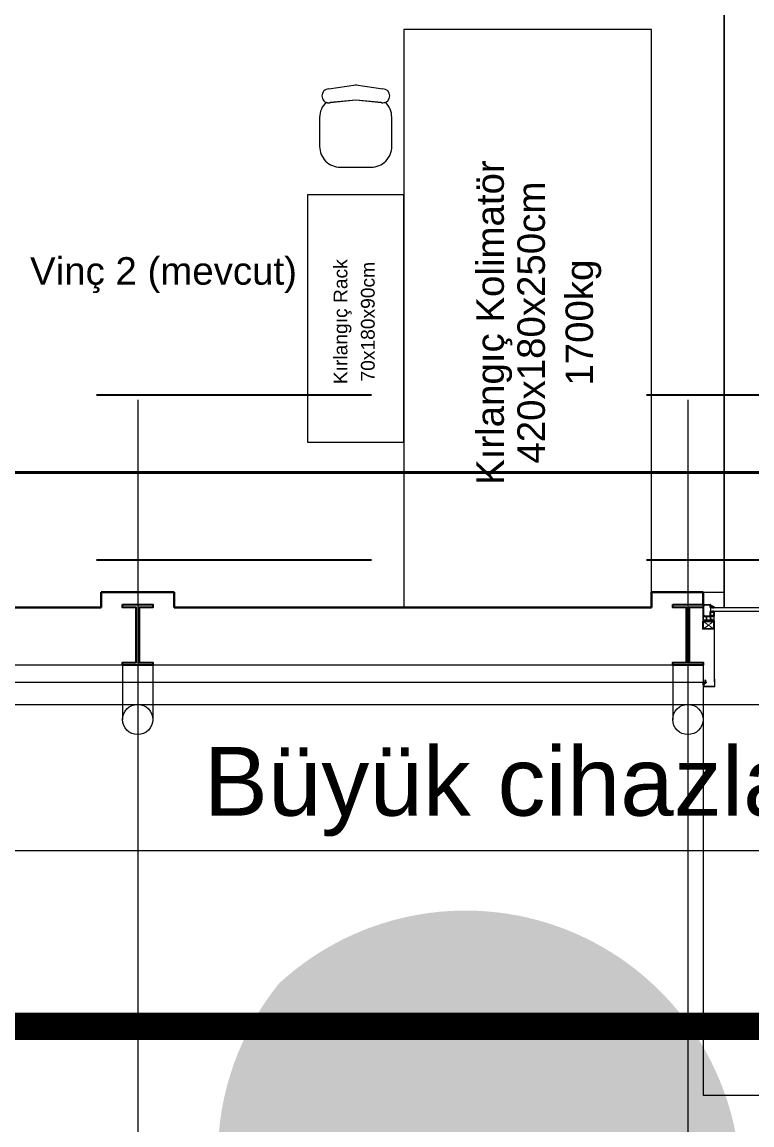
# Model space of a CAD drawing. Header units: centimetres. Extents: x 394264 to 551709, y 50011 to 59011.
# Drawn here: x 507773 to 508304, y 51963 to 52765 of the extents above; entities that cross this region are included whole.
import ezdxf
from ezdxf.enums import TextEntityAlignment as Align

# ---------------------------------------------------------------- set-up
doc = ezdxf.new("R2010")
doc.units = ezdxf.units.CM
for name, pattern in [('DASHDOT', [25.4, 12.7, -6.35, 0, -6.35]), ('DASHED', [4, 2, -2]), ('M00$0$CENTER', [50.79999999999998, 31.75, -6.349999999999998, 6.349999999999998, -6.349999999999998])]:
    doc.linetypes.add(name, pattern=pattern)
doc.layers.get('0').update_dxf_attribs({"lineweight": 9})
doc.layers.add('-MH_Ad', color=1, linetype='Continuous', lineweight=9, true_color=0xff0000)
for name, color, linetype, lineweight in [('0-KRCN-MİMARİ-220526', 8, 'Continuous', 9), ('0-MEK-YNG-BORU', 1, 'boruYLINE', 40), ('A_Aks', 30, 'DASHDOT', 9), ('A_Arka', 8, 'Continuous', 9), ('A_celik', 1, 'Continuous', 25), ('A_Duvar-alçiplak', 3, 'Continuous', 30), ('A_Kaplama', 191, 'Continuous', 20), ('A_Merdiven', 61, 'Continuous', 13), ('A_Tretuar', 33, 'Continuous', 9), ('M00$0$D_Merkez', 51, 'M00$0$CENTER', 13), ('M00$0$D_Profil', 155, 'Continuous', 15), ('MH_Alan', 51, 'Continuous', 9), ('TF_Cihaz', 20, 'Continuous', 13), ('TF_Mobilya', 142, 'Continuous', 9)]:
    doc.layers.add(name, color=color, linetype=linetype, lineweight=lineweight)
for name, color, linetype in [('_statik', 2, 'Continuous'), ('A_vinç', 1, 'Continuous'), ('TF_Cihaz_yazı', 5, 'Continuous')]:
    doc.layers.add(name, color=color, linetype=linetype)
doc.styles.add('CAP', font='ARIALNB.TTF')
doc.styles.add('Ince', font='arial.ttf')
doc.styles.add('MP_KAPI_POZ', font='arial.ttf')
doc.styles.add('Normal', font='arial.ttf')
doc.linetypes.add('boruYLINE', pattern='A,50,-0.8,["Y",CAP,S=7,R=0,X=0,Y=-3],-7', length=57.8)

# ---------------------------------------------------------------- blocks, each defined once
blk = doc.blocks.new('a_aks')
at = {"layer": 'A_Aks', "color": 8, "ltscale": 200}
for p, q in [((3230.000000000058, 5308.0450796808), (3230.000000000058, -831.106563904963)), ((3630.000000000058, 5308.0450796808), (3630.000000000058, -831.106563904963)), ((-743.4404411809519, 57), (12633.63299022632, 57))]:
    blk.add_line(p, q, dxfattribs=at)
blk = doc.blocks.new('mimari_yeni_durum')
at = {"transparency": 33554559}
h = blk.add_hatch(color=8, dxfattribs=at)
h.dxf.hatch_style = 1
h.set_gradient(color1=(128, 128, 128), color2=(214, 214, 214), name='INVSPHERICAL')
h.paths.add_polyline_path([(3668.372737457335, -343.3863195196609, 0.6536562340632572), (3332.783001286502, -196.3644726902712, 0.1717631838084543), (3288.245560530049, -322.1873349747038, 0.653656234063257), (3623.835296700883, -469.2091818040935, 0.1717631838084543)])
h.paths.add_polyline_path([(3448.372737457335, -343.3863195196609, -1), (3488.372737457335, -343.3863195196609, -1)], flags=16)
at = {"layer": 'A_Arka', "color": 8}
for p, q in [((3219.000000000058, 35), (3219.000000000058, -4.5)), ((3241.000000000058, 35), (3241.000000000058, -4.5)), ((3619.000000000058, 35), (3619.000000000058, -4.5)), ((1630.000000000058, 6.5), (7028.000000000058, 6.5))]:
    blk.add_line(p, q, dxfattribs=at)
for centre in [(3230.000000000058, -4.5), (3630.000000000058, -4.5)]:
    blk.add_circle(centre, 11, dxfattribs=at)
at = {"layer": 'A_celik', "color": 8}
for points in [[(3219.000000000058, 79), (3241.000000000058, 79), (3241.000000000058, 77), (3231.000000000058, 77), (3231.000000000058, 37), (3241.000000000058, 37), (3241.000000000058, 35), (3219.000000000058, 35), (3219.000000000058, 37), (3229.000000000058, 37), (3229.000000000058, 77), (3219.000000000058, 77), (3219.000000000058, 79)], [(3619.000000000058, 79), (3641.000000000058, 79), (3641.000000000058, 77), (3631.000000000058, 77), (3631.000000000058, 37), (3641.000000000058, 37), (3641.000000000058, 35), (3619.000000000058, 35), (3619.000000000058, 37), (3629.000000000058, 37), (3629.000000000058, 77), (3619.000000000058, 77), (3619.000000000058, 79)]]:
    blk.add_lwpolyline(points, dxfattribs=at)
at = {"layer": 'A_Duvar-alçiplak', "color": 8}
for p, q in [((3203.5, 87.99999999982538), (3256.500000000233, 87.99999999982538)), ((3203.5, 87.99999999982538), (3203.499999999884, 77.00000000011642)), ((3256.500000000233, 87.99999999982538), (3256.500000000233, 77.00000000011642)), ((3603.5, 87.99999999982538), (3603.499999999942, 77.00000000005821)), ((2856.500000000291, 77.00000000005821), (3203.499999999884, 77.00000000011642)), ((3256.500000000291, 77.00000000011642), (3603.499999999942, 77.00000000005821))]:
    blk.add_line(p, q, dxfattribs=at)
blk.add_lwpolyline([(3641.000000000058, 79), (3641.000000000058, 87.99999999982538), (3603.5, 87.99999999982538)], dxfattribs=at)
at = {"layer": 'A_Kaplama', "color": 8}
for p, q in [((3641.000000000058, 34.99999999994179), (2681.999999999884, 34.99999999988358)), ((3641.000000000058, 35), (3641.000000000116, 22.50000000023283)), ((3641.023782974167, 22.50000000017462), (2681.999999999767, 22.50000000046566))]:
    blk.add_line(p, q, dxfattribs=at)
blk.add_lwpolyline([(3641.000000000058, 34.99999999994179), (3641.024143974355, 22.31026334088529)], dxfattribs=at)
at = {"layer": 'A_Tretuar', "color": 8}
blk.add_line((12576.99999999994, -100.0000000008731), (1569.999999999942, -100), dxfattribs=at)
at = {"layer": 'A_Aks', "color": 8}
blk.add_blockref('a_aks', (0, 0), dxfattribs=at)
blk = doc.blocks.new('görüş_sis_üretim_alanı')
at = {"color": 8}
for p, q in [((1738.950753145131, 396.8874706190982), (1758.529740904742, 399.9852855435201)), ((1758.529740904742, 399.9852855435201), (1758.529740904742, 400.0000000000946)), ((1758.529740904742, 400.0000000000946), (1758.576240214647, 399.9926427717619)), ((1758.576240214647, 399.9926427717619), (1758.622739774346, 400.0000000000946)), ((1758.622739774346, 400.0000000000946), (1758.622739774346, 399.9852855435201)), ((1758.622739774346, 399.9852855435201), (1778.201727284184, 396.8874706190982)), ((1758.576240214647, 388.7347214190449), (1739.918194914302, 386.913434040438)), ((1758.576240214647, 388.6532356536045), (1739.918194914302, 386.8319482750885)), ((1777.234285764784, 386.913434040438), (1758.576240214647, 388.7347214190449)), ((1777.234285764784, 386.8319482750885), (1758.576240214647, 388.6532356536045)), ((1732.273232237416, 376.1984427888856), (1732.273232237416, 355.0203714414274)), ((1784.726767762349, 370.0407428827966), (1784.726767762349, 376.1984427888856)), ((1784.726767762349, 355.0203714414274), (1784.726767762349, 370.0407428827966)), ((1747.259956673115, 340.0000000000582), (1769.74004332665, 340.0000000000582))]:
    blk.add_line(p, q, dxfattribs=at)
for centre, radius, start, end in [((1747.288241075312, 376.2107583446814), 15.01501388860716, 132.9892705947902, 180.0469949245644), ((1769.7117079081, 376.2107108282216), 15.0150648660318, 359.9531865525263, 46.77341592774764), ((1747.276780175938, 355.0035479385806), 15.00355737062957, 179.9357541756721, 269.9357541757242), ((1769.723219823827, 355.0035479385806), 15.00355737062958, 270.0642458242758, 0.06424582432791869)]:
    blk.add_arc(centre, radius, start, end, dxfattribs=at)
for centre, major_axis, ratio, start_param, end_param in [((1738.950752901523, 391.8124917442619), (1.80299468682315e-14, -5.074978874829828), 0.9927820003209198, 3.141592605238328, 4.712389046763695), ((1778.201727391097, 391.8124912745989), (3.885981413240908e-15, 5.074979344539447), 0.992781984588984, -1.570796300619888, 2.12193549635599e-08), ((1738.950752901523, 391.8124913208921), (1.802994686822854e-14, -5.074978874828992), 0.9927820003209201, -1.570796343845732, 4.835161996193366e-08), ((1738.950754154806, 391.8939851193536), (0, -5.074986907894727), 0.99278200032092, -0.3868147344179186, -2.003990402800579e-07), ((1738.950753869271, 391.8939749412893), (0, -5.074976729828524), 0.9927820003209198, -1.437273546803314e-07, 0.1932155736806125), ((1738.950753869292, 391.8124891758489), (1.802993924743088e-14, -5.074976729765149), 0.9927820003209198, -1.437291705821697e-07, 0.1932155736812054), ((1778.201726809701, 391.8939750995414), (3.885979532279071e-15, 5.074976888057687), 0.9927819845889839, 2.948377082930679, 3.141592747762852), ((1778.201726809679, 391.81248933401), (3.885979532225227e-15, 5.074976887987369), 0.992781984588984, 2.948377082929941, 3.141592747764788), ((1778.201727391097, 391.8124917906462), (3.885981413240289e-15, 5.074979344538641), 0.992781984588984, 3.14159263237028, 4.71238890488153), ((1778.201726710431, 391.8939824040572), (3.885985125459012e-15, 5.074984192588937), 0.9927819845889841, -3.141592539712718, -2.77762480497733)]:
    blk.add_ellipse(centre, major_axis=major_axis, ratio=ratio, start_param=start_param, end_param=end_param, dxfattribs=at)
at = {"layer": 'TF_Cihaz', "color": 8}
for points in [[(1973.499999999942, 440.000000000117), (1793.499999999941, 440.000000000117), (1793.499999999942, 20.00000000011638), (1973.499999999942, 20.00000000011642)], [(1793.499999999884, 320.0000000000585), (1723.499999999884, 320.0000000000585), (1723.499999999884, 140.0000000000582), (1793.499999999884, 140.0000000000582)]]:
    blk.add_lwpolyline(points, close=True, dxfattribs=at)
at = {"layer": 'TF_Cihaz_yazı', "color": 8, "style": 'MP_KAPI_POZ'}
for s, height, p in [('Kırlangıç Kolimatör', 20.00000000000003, (1856.207551187719, 227.0138278274101)), ('420x180x250cm', 20.00000000000003, (1886.052025949, 227.0138278274101)), ('Kırlangıç Rack', 10.00000000000002, (1747.456646422332, 227.6729743480684)), ('70x180x90cm', 10.00000000000002, (1767.301121183613, 227.6729743480684)), ('1700kg', 20.00000000000003, (1921.052025949, 227.0138278274102))]:
    blk.add_text(s, height=height, rotation=90, dxfattribs=at).set_placement(p, align=Align.MIDDLE_CENTER)
blk = doc.blocks.new('A$C17b1b0ad')
at = {"layer": 'MH_Alan', "color": 8}
blk.add_lwpolyline([(1701.999999999942, 1271.500000000058), (1701.999999999884, 949.9999999991851), (2251.000000000233, 950.0000000008149), (2251.000000000233, 77.00000000011642), (2403.499999999884, 76.99999999837019), (2403.499999999884, 87.99999999982538), (2456.500000000175, 87.99999999982538), (2456.500000000233, 76.99999999994179), (2803.499999999884, 77.00000000011642), (2803.5, 88.00000000040745), (2856.500000000233, 88.0000000007567), (2856.500000000291, 76.99999999825377), (3203.499999999825, 76.99999999458669), (3203.5, 87.99999999982538), (3256.500000000233, 87.99999999982538), (3256.500000000233, 77.00000000011642), (3603.499999999942, 76.99999999825377), (3603.499999999942, 87.99999999982538), (3656.500000000233, 88.00000000040745), (3656.500000000233, 77.00000000011642), (3656.500000000233, 77.00000000011642), (3656.500000000233, 88.00000000011642), (3656.500000000233, 88.00000000011642), (3656.500000000291, 1645.5)], dxfattribs=at)
blk.add_lwpolyline([(3656.500000000233, 77.00000000011642), (4003.5, 77.00000000011642), (4003.5, 88.00000000011642), (4017.499999999942, 88.00000000011642), (4017.499999999942, 1645.5), (4002.500000000058, 1645.5), (4002.500000000058, 1661.5), (3656.500000000233, 1661.5), (3656.500000000233, 87.99999999982538), (3656.500000000233, 87.99999999982538)], close=True, dxfattribs=at)
blk = doc.blocks.new('statik_temel_kalıp')
at = {"layer": '_statik', "color": 4, "linetype": 'DASHED', "ltscale": 100}
for p, q in [((-10929.99787493155, -4625.5), (-209.9999999998254, -4625.5)), ((-10929.99787493155, -4745.5), (-59.99999999970896, -4745.5))]:
    blk.add_line(p, q, dxfattribs=at)
blk = doc.blocks.new('M00$0$RUUVIP')
for p, q in [((-5.438749999999343, 19), (-5.438749999999343, 20.14000000000033)), ((-5.438749999999343, 20.14000000000033), (5.438750000001163, 20.14000000000033)), ((5.438750000001163, 19), (-5.438749999999343, 19)), ((-4.203749999998763, 20.14000000000033), (-3.253749999999852, 21.08999999999924)), ((-1.424999999999271, 17.81460284918466), (-1.899999999999636, 17.33960284918521)), ((-1.899999999999636, 17.33960284918521), (1.900000000001455, 16.66985284918428)), ((-1.899999999999636, 17.33960284918521), (-1.424999999999271, 16.95960284918419)), ((-1.424999999999271, 16.47510284918462), (-1.899999999999636, 16.00010284918517)), ((-1.899999999999636, 16.00010284918517), (1.900000000001455, 15.33035284918424)), ((-1.899999999999636, 16.00010284918517), (-1.424999999999271, 15.62010284918415)), ((-1.424999999999271, 15.13560284918458), (-1.899999999999636, 14.66060284918512)), ((-1.899999999999636, 14.66060284918512), (1.900000000001455, 13.99085284918419)), ((-1.899999999999636, 14.66060284918512), (-1.424999999999271, 14.2806028491841)), ((-1.424999999999271, 13.79610284918544), (-1.899999999999636, 13.32110284918508)), ((-1.899999999999636, 13.32110284918508), (1.900000000001455, 12.65135284918415)), ((-1.899999999999636, 13.32110284918508), (-1.424999999999271, 12.94110284918497)), ((-1.424999999999271, 12.4566028491854), (-1.899999999999636, 11.98160284918504)), ((-1.899999999999636, 11.98160284918504), (1.900000000001455, 11.3118528491841)), ((-1.899999999999636, 11.98160284918504), (-1.424999999999271, 11.60160284918493)), ((-1.424999999999271, 11.11710284918536), (-1.899999999999636, 10.64210284918499)), ((-1.899999999999636, 10.64210284918499), (1.900000000001455, 9.972352849184063)), ((-1.899999999999636, 10.64210284918499), (-1.424999999999271, 10.26210284918488)), ((-1.424999999999271, 9.777602849185312), (-1.899999999999636, 9.30260284918495)), ((-1.899999999999636, 9.30260284918495), (1.900000000001455, 8.632852849184928)), ((-1.899999999999636, 9.30260284918495), (-1.424999999999271, 8.922602849184843)), ((-1.424999999999271, 8.43810284918527), (-1.899999999999636, 7.963102849184907)), ((-1.899999999999636, 7.963102849184907), (1.900000000001455, 7.293352849184883)), ((-1.899999999999636, 7.963102849184907), (-1.424999999999271, 7.583102849184798)), ((-1.424999999999271, 7.098602849185228), (-1.899999999999636, 6.623602849184861)), ((-1.899999999999636, 6.623602849184861), (1.900000000001455, 5.953852849184841)), ((-1.899999999999636, 6.623602849184861), (-1.424999999999271, 6.243602849184753)), ((-1.424999999999271, 19), (-1.424999999999271, 17.81460284918466)), ((-1.424999999999271, 16.95960284918419), (-1.424999999999271, 16.47510284918462)), ((-1.424999999999271, 15.62010284918415), (-1.424999999999271, 15.13560284918458)), ((-1.424999999999271, 14.2806028491841), (-1.424999999999271, 13.79610284918544)), ((-1.424999999999271, 12.94110284918497), (-1.424999999999271, 12.4566028491854)), ((-1.424999999999271, 11.60160284918493), (-1.424999999999271, 11.11710284918536)), ((-1.424999999999271, 10.26210284918488), (-1.424999999999271, 9.777602849185312)), ((-1.424999999999271, 8.922602849184843), (-1.424999999999271, 8.43810284918527)), ((-1.424999999999271, 7.583102849184798), (-1.424999999999271, 7.098602849185228)), ((-1.424999999999271, 6.243602849184753), (-1.424999999999271, 0.8227241335953293)), ((-0.5855248920561279, 6.018343695220211), (-1.424999999999271, 6.243602849184753)), ((-1.424999999999271, 0.8227241335953293), (0, 0)), ((-0.5642712962162478, 0.8395562021460135), (-0.5855248920561279, 6.018343695220211)), ((0, 0), (-0.5642712962162478, 0.8395562021460135)), ((0, 0), (1.42500000000109, 0.8227241335953293)), ((1.42500000000109, 17.0498528491853), (1.42500000000109, 19)), ((1.900000000001455, 16.66985284918428), (1.42500000000109, 17.0498528491853)), ((1.42500000000109, 16.19485284918482), (1.900000000001455, 16.66985284918428)), ((1.42500000000109, 15.71035284918525), (1.42500000000109, 16.19485284918482)), ((1.900000000001455, 15.33035284918424), (1.42500000000109, 15.71035284918525)), ((1.42500000000109, 14.85535284918478), (1.900000000001455, 15.33035284918424)), ((1.42500000000109, 14.37085284918521), (1.42500000000109, 14.85535284918478)), ((1.900000000001455, 13.99085284918419), (1.42500000000109, 14.37085284918521)), ((1.42500000000109, 13.51585284918474), (1.900000000001455, 13.99085284918419)), ((1.42500000000109, 13.03135284918517), (1.42500000000109, 13.51585284918474)), ((1.900000000001455, 12.65135284918415), (1.42500000000109, 13.03135284918517)), ((1.42500000000109, 12.17635284918469), (1.900000000001455, 12.65135284918415)), ((1.42500000000109, 11.69185284918512), (1.42500000000109, 12.17635284918469)), ((1.900000000001455, 11.3118528491841), (1.42500000000109, 11.69185284918512)), ((1.42500000000109, 10.83685284918465), (1.900000000001455, 11.3118528491841)), ((1.42500000000109, 10.35235284918508), (1.42500000000109, 10.83685284918465)), ((1.900000000001455, 9.972352849184063), (1.42500000000109, 10.35235284918508)), ((1.42500000000109, 9.4973528491846), (1.900000000001455, 9.972352849184063)), ((1.42500000000109, 9.012852849185037), (1.42500000000109, 9.4973528491846)), ((1.900000000001455, 8.632852849184928), (1.42500000000109, 9.012852849185037)), ((1.42500000000109, 8.157852849184563), (1.900000000001455, 8.632852849184928)), ((1.42500000000109, 7.673352849184992), (1.42500000000109, 8.157852849184563)), ((1.900000000001455, 7.293352849184883), (1.42500000000109, 7.673352849184992)), ((1.42500000000109, 6.818352849184519), (1.900000000001455, 7.293352849184883)), ((1.42500000000109, 6.33385284918495), (1.42500000000109, 6.818352849184519)), ((1.900000000001455, 5.953852849184841), (1.42500000000109, 6.33385284918495)), ((1.42500000000109, 5.478852849185387), (1.900000000001455, 5.953852849184841)), ((1.42500000000109, 0.8227241335953293), (1.42500000000109, 5.478852849185387)), ((3.253749999999852, 21.08999999999924), (4.203750000000582, 20.14000000000033)), ((5.438750000001163, 20.14000000000033), (5.438750000001163, 19))]:
    blk.add_line(p, q)
blk.add_arc((0, 10.79599310247703), 10.79599310247749, 72.45919368770515, 107.5408063122947)
blk = doc.blocks.new('duvarlar')
h = blk.add_hatch()
h.set_pattern_fill('DEFAULT__10', color=8, scale=12.6, angle=585.0000000000001, style=0, pattern_type=0)
h.set_pattern_definition([(224.9999999999999, (3855.164218822087, 148.9280273471963), (8.909545442999997, -8.909545443000006), [])])
edge = h.paths.add_edge_path()
edge.add_line((3646.730000000156, 76.91000000340914), (3646.510000000242, 76.91000000340914))
edge.add_line((3646.5100000003, 76.91000000340914), (3646.480000000272, 76.88000000340848))
edge.add_line((3646.480000000272, 76.8800000034394), (3646.250000000175, 76.8800000034394))
edge.add_line((3646.250000000175, 76.8800000034394), (3646.250000000175, 78.55000000353952))
edge.add_arc((3646.150000000314, 78.55000000353952), 0.10000000005, 0, 90)
edge.add_line((3646.150000000314, 78.65000000339982), (3642.003112887731, 78.65000000339982))
edge.add_arc((3642.003112887673, 78.60000000346967), 0.04999999995, 90, 206.3877999613)
edge.add_arc((3641.600000000151, 78.40000000351624), 0.40000000005, 0, 26.38779996129992)
edge.add_arc((3641.925000000221, 78.40000000351624), 0.075, 180, 360)
edge.add_arc((3641.600000000151, 78.40000000351624), 0.25000000005, 0, 269.9999999999999)
edge.add_arc((3641.600000000151, 78.07500000344639), 0.075, 270, 450)
edge.add_arc((3641.600000000151, 78.40000000351624), 0.40000000005, 243.6122000387246, 270.0000000000249)
edge.add_arc((3641.400000000198, 77.99688711605317), 0.04999999995, 63.6122000386673, 179.9999999998676)
edge.add_line((3641.350000000268, 77.99688711605317), (3641.350000000268, 75.54300000350354))
edge.add_line((3641.350000000268, 75.54300000349808), (3641.325000000244, 75.49969873324748))
edge.add_line((3641.325000000128, 75.49969873321292), (3641.350000000151, 75.4563974631133))
edge.add_line((3641.350000000268, 75.45639746310239), (3641.350000000268, 71.45311289085161))
edge.add_arc((3641.400000000198, 71.45311289088617), 0.04999999995, 180, 296.3877999612999)
edge.add_arc((3641.600000000151, 71.05000000353952), 0.40000000005, 90, 116.3877999612)
edge.add_arc((3641.600000000151, 71.37500000343475), 0.075, 270, 450)
edge.add_arc((3641.600000000151, 71.05000000353952), 0.25000000005, 90, 360)
edge.add_arc((3641.925000000221, 71.05000000353952), 0.075, 0, 180)
edge.add_arc((3641.600000000151, 71.05000000353952), 0.40000000005, 333.6122000388575, 360.0000000000577)
edge.add_arc((3642.003112887673, 70.85000000341147), 0.04999999995, 153.612200038893, 270.0000000000931)
edge.add_line((3642.003112887673, 70.80000000348132), (3646.150000000256, 70.80000000348132))
edge.add_arc((3646.150000000314, 70.90000000351624), 0.10000000005, 270, 360)
edge.add_line((3646.250000000175, 70.90000000351624), (3646.250000000175, 73.98000000346705))
edge.add_line((3646.250000000175, 73.98000000347433), (3646.480000000272, 73.98000000347433))
edge.add_line((3646.480000000272, 73.98000000347433), (3646.5100000003, 73.95000000347368))
edge.add_line((3646.5100000003, 73.95000000344639), (3646.730000000214, 73.95000000344639))
edge.add_arc((3646.730000000156, 73.92000000347666), 0.03, 0, 89.99999999989996)
edge.add_line((3646.760000000184, 73.92000000347666), (3646.760000000184, 73.82000000342718))
edge.add_arc((3646.730000000156, 73.82000000344173), 0.03, 270, 359.9999999999)
edge.add_line((3646.730000000156, 73.7900000034138), (3646.54000000027, 73.7900000034138))
edge.add_arc((3646.540000000328, 73.76000000344406), 0.03, 90, 180)
edge.add_line((3646.5100000003, 73.76000000344406), (3646.5100000003, 73.62000000349376))
edge.add_arc((3646.540000000328, 73.6200000034883), 0.03, 180, 270)
edge.add_line((3646.540000000328, 73.59000000346036), (3647.8400000002, 73.59000000346036))
edge.add_arc((3647.840000000142, 73.6200000034883), 0.03, 270, 359.9999999999998)
edge.add_line((3647.87000000017, 73.6200000034883), (3647.87000000017, 73.7600000034386))
edge.add_arc((3647.840000000142, 73.76000000344406), 0.03, 0, 89.9999999999998)
edge.add_line((3647.840000000142, 73.7900000034138), (3647.650000000256, 73.7900000034138))
edge.add_arc((3647.650000000314, 73.82000000344173), 0.03, 180, 270)
edge.add_line((3647.620000000286, 73.82000000344173), (3647.620000000286, 73.92000000349121))
edge.add_arc((3647.650000000314, 73.92000000347666), 0.03, 90, 179.9999999999)
edge.add_line((3647.650000000314, 73.95000000344639), (3647.91905923374, 73.95000000344639))
edge.add_arc((3647.919059233682, 73.90000000351624), 0.04999999995, 44.99999999973517, 89.9999999997351)
edge.add_line((3647.954414572625, 73.93535534251764), (3648.020480589883, 73.86928932541791))
edge.add_arc((3648.091191268002, 73.94000000343708), 0.10000000005, 224.9999999998273, 269.9999999998273)
edge.add_line((3648.091191268002, 73.84000000351857), (3648.180000000226, 73.84000000351857))
edge.add_arc((3648.180000000226, 73.81000000354884), 0.03, 0, 89.9999999998001)
edge.add_line((3648.210000000254, 73.81000000354884), (3648.210000000254, 73.75000000354935))
edge.add_arc((3648.180000000226, 73.75000000355116), 0.03, 270, 359.9999999998001)
edge.add_line((3648.180000000226, 73.72000000352323), (3648.080000000191, 73.72000000352323))
edge.add_arc((3648.080000000133, 73.6900000035535), 0.03, 90, 180)
edge.add_line((3648.050000000221, 73.6900000035535), (3648.050000000221, 73.62000000350285))
edge.add_arc((3648.080000000133, 73.6200000034883), 0.03, 180, 270)
edge.add_line((3648.080000000133, 73.59000000346036), (3648.790000000212, 73.59000000346036))
edge.add_arc((3648.790000000328, 73.6200000034883), 0.03, 270, 359.9999999999998)
edge.add_line((3648.82000000024, 73.6200000034883), (3648.82000000024, 73.69000000353894))
edge.add_arc((3648.790000000328, 73.6900000035535), 0.03, 0, 89.99999999989996)
edge.add_line((3648.790000000328, 73.72000000352323), (3648.690000000293, 73.72000000352323))
edge.add_arc((3648.690000000235, 73.75000000355116), 0.03, 180, 269.9999999997998)
edge.add_line((3648.660000000207, 73.75000000355116), (3648.660000000207, 73.81000000355066))
edge.add_arc((3648.690000000235, 73.81000000354884), 0.03, 90, 179.9999999999)
edge.add_line((3648.690000000235, 73.84000000351857), (3648.950000000186, 73.84000000351857))
edge.add_arc((3648.950000000128, 73.7900000034138), 0.04999999995, 0, 90)
edge.add_line((3649.000000000175, 73.7900000034138), (3649.000000000175, 70.60000000351333))
edge.add_arc((3648.900000000198, 70.60000000352788), 0.10000000005, 270, 360)
edge.add_line((3648.900000000198, 70.50000000349296), (3647.950000000244, 70.50000000349296))
edge.add_arc((3647.950000000244, 70.55000000342311), 0.04999999995, 180, 270)
edge.add_line((3647.900000000081, 70.55000000342311), (3647.900000000081, 71.05000000352315))
edge.add_arc((3647.850000000268, 71.05000000353952), 0.04999999995, 0, 90)
edge.add_line((3647.850000000268, 71.10000000346967), (3646.500000000291, 71.10000000346967))
edge.add_arc((3646.500000000175, 71.05000000353952), 0.04999999995, 90, 180)
edge.add_line((3646.450000000244, 71.05000000353952), (3646.450000000244, 70.75000000354025))
edge.add_arc((3646.500000000175, 70.75000000355116), 0.04999999995, 180, 270)
edge.add_line((3646.500000000175, 70.70000000344639), (3646.950000000186, 70.70000000344639))
edge.add_arc((3646.950000000128, 70.65000000345803), 0.04999999995, 0, 90)
edge.add_line((3647.000000000175, 70.65000000345803), (3647.000000000175, 70.55000000340856))
edge.add_arc((3646.950000000128, 70.55000000342311), 0.04999999995, 270, 360.0000000000998)
edge.add_line((3646.950000000128, 70.50000000349296), (3641.100000000151, 70.50000000349296))
edge.add_arc((3641.100000000268, 70.60000000352788), 0.10000000005, 180, 270)
edge.add_line((3641.000000000175, 70.60000000352788), (3641.000000000175, 78.90000000347803))
edge.add_arc((3641.100000000268, 78.90000000345803), 0.10000000005, 90, 180)
edge.add_line((3641.100000000268, 79.00000000355116), (3646.312000000325, 79.00000000355116))
edge.add_arc((3646.312000000325, 78.50000000343475), 0.49999999995, 59.03999999999222, 89.99999999999223)
edge.add_line((3646.569219767174, 78.92876333161307), (3648.951443953556, 77.49964122676333))
edge.add_arc((3648.900000000198, 77.41388856107419), 0.10000000005, 0, 59.03999999999999)
edge.add_line((3649.000000000175, 77.41388856107419), (3649.000000000175, 77.07000000347448))
edge.add_arc((3648.950000000128, 77.07000000349994), 0.04999999995, 270, 360)
edge.add_line((3648.950000000128, 77.02000000351158), (3648.690000000177, 77.02000000351158))
edge.add_arc((3648.690000000235, 77.05000000353952), 0.03, 180, 269.9999999997)
edge.add_line((3648.660000000207, 77.05000000353952), (3648.660000000207, 77.11000000353901))
edge.add_arc((3648.690000000235, 77.1100000035372), 0.03, 90, 180)
edge.add_line((3648.690000000235, 77.14000000350693), (3648.79000000027, 77.14000000350693))
edge.add_arc((3648.790000000328, 77.17000000353487), 0.03, 270, 360.0000000000998)
edge.add_line((3648.82000000024, 77.17000000353487), (3648.82000000024, 77.24000000343453))
edge.add_arc((3648.790000000328, 77.24000000342544), 0.03, 0, 89.99999999989996)
edge.add_line((3648.790000000328, 77.27000000345338), (3648.080000000249, 77.27000000345338))
edge.add_arc((3648.080000000133, 77.24000000342544), 0.03, 90, 180)
edge.add_line((3648.050000000221, 77.24000000342544), (3648.050000000221, 77.17000000352577))
edge.add_arc((3648.080000000133, 77.17000000353487), 0.03, 180, 270)
edge.add_line((3648.080000000133, 77.14000000350693), (3648.180000000168, 77.14000000350693))
edge.add_arc((3648.180000000226, 77.1100000035372), 0.03, 0, 89.9999999998001)
edge.add_line((3648.210000000254, 77.1100000035372), (3648.210000000254, 77.0500000035377))
edge.add_arc((3648.180000000226, 77.05000000353952), 0.03, 270, 359.9999999998001)
edge.add_line((3648.180000000226, 77.02000000351158), (3648.091191268002, 77.02000000351158))
edge.add_arc((3648.091191268002, 76.92000000347666), 0.10000000005, 90, 135.0000000000001)
edge.add_line((3648.020480589883, 76.99071068165408), (3647.954414572625, 76.92464466440337))
edge.add_arc((3647.919059233682, 76.96000000351391), 0.04999999995, 270, 314.9999999999998)
edge.add_line((3647.919059233682, 76.91000000340914), (3647.650000000256, 76.91000000340914))
edge.add_arc((3647.650000000314, 76.94000000343708), 0.03, 180, 270)
edge.add_line((3647.620000000286, 76.94000000343708), (3647.620000000286, 77.04000000348655))
edge.add_arc((3647.650000000314, 77.040000003472), 0.03, 90, 179.9999999999)
edge.add_line((3647.650000000314, 77.07000000349994), (3647.8400000002, 77.07000000349994))
edge.add_arc((3647.840000000142, 77.10000000346967), 0.03, 270, 359.9999999999998)
edge.add_line((3647.87000000017, 77.10000000346967), (3647.87000000017, 77.24000000341998))
edge.add_arc((3647.840000000142, 77.24000000342544), 0.03, 0, 89.99999999989996)
edge.add_line((3647.840000000142, 77.27000000345338), (3646.540000000271, 77.27000000345338))
edge.add_arc((3646.540000000328, 77.24000000342544), 0.03, 90, 180)
edge.add_line((3646.5100000003, 77.24000000342544), (3646.5100000003, 77.10000000347513))
edge.add_arc((3646.540000000328, 77.10000000346967), 0.03, 180, 270)
edge.add_line((3646.540000000328, 77.07000000349994), (3646.730000000214, 77.07000000349994))
edge.add_arc((3646.730000000156, 77.040000003472), 0.03, 0, 89.9999999999998)
edge.add_line((3646.760000000184, 77.040000003472), (3646.760000000184, 76.94000000342253))
edge.add_arc((3646.730000000156, 76.94000000343708), 0.03, 270, 359.9999999999)
edge.add_arc((3647.400123745028, 77.52000000345338), 0.04999999995, 270, 351.9521537527)
edge.add_arc((3647.499138895248, 77.50600000354511), 0.04999999995, 45.50677576894734, 171.9521537524475)
edge.add_arc((3647.709386368573, 77.72000000340681), 0.25000000005, 225.5067757692812, 269.9999999999812)
edge.add_line((3647.709386368573, 77.47000000352323), (3648.251002982608, 77.47000000352323))
edge.add_arc((3648.25100298255, 77.57000000344173), 0.10000000005, 270, 419.04)
edge.add_line((3648.302446935966, 77.65575266914725), (3647.837996251998, 77.9343816675469))
edge.add_arc((3647.709386368573, 77.72000000340681), 0.25000000005, 59.03999999997378, 103.2614755361738)
edge.add_arc((3647.640567766444, 78.01200000348085), 0.04999999995, 157.6638980345006, 283.2614755363008)
edge.add_arc((3647.548070722434, 78.05000390909895), 0.04999999995, 337.6638980345007, 419.0400000001007)
edge.add_line((3647.573792698968, 78.09288024198081), (3646.601443953637, 78.6762027913815))
edge.add_arc((3646.550000000221, 78.59045012580515), 0.10000000005, 59.03999999989222, 179.9999999998922)
edge.add_line((3646.450000000244, 78.59045012580515), (3646.450000000244, 77.57000000340537))
edge.add_arc((3646.550000000221, 77.57000000344173), 0.10000000005, 180, 270)
edge.add_line((3646.550000000221, 77.47000000352323), (3647.400123745028, 77.47000000352323))
edge.add_line((3648.800000000221, 71.35311289085125), (3648.800000000221, 73.2900000035011))
edge.add_arc((3648.700000000244, 73.290000003472), 0.10000000005, 0, 90)
edge.add_line((3648.700000000244, 73.39000000350693), (3646.550000000163, 73.39000000350693))
edge.add_arc((3646.550000000221, 73.290000003472), 0.10000000005, 90, 180)
edge.add_line((3646.450000000244, 73.290000003472), (3646.450000000244, 71.35000000352242))
edge.add_arc((3646.500000000175, 71.35000000352788), 0.04999999995, 180, 270)
edge.add_line((3646.500000000175, 71.30000000342311), (3648.050000000105, 71.30000000342311))
edge.add_arc((3648.050000000221, 71.25000000349296), 0.04999999995, 0, 90)
edge.add_line((3648.100000000268, 71.25000000349296), (3648.100000000268, 71.07500000344275))
edge.add_arc((3648.150000000198, 71.07500000344639), 0.04999999995, 180, 270)
edge.add_line((3648.150000000198, 71.02500000345803), (3648.22500000021, 71.02500000345803))
edge.add_arc((3648.225000000268, 70.95000000344639), 0.075, 0, 90)
edge.add_arc((3648.550000000221, 70.95000000344639), 0.25000000005, 180, 450)
edge.add_arc((3648.550000000221, 71.27500000351624), 0.075, 90, 269.9999999999999)
edge.add_arc((3648.550000000221, 70.95000000344639), 0.40000000005, 63.61220003872461, 90.00000000002504)
edge.add_arc((3648.750000000175, 71.35311289085125), 0.04999999995, 243.6122000386673, 359.9999999998675)
at = {"color": 8}
for p, q in [((3641.000000000175, 70.60000000352788), (3641.000000000175, 78.90000000345803)), ((3641.100000000268, 79.00000000355116), (3646.312000000325, 79.00000000355116)), ((3641.350000000268, 75.54300000349808), (3641.325000000128, 75.49969873321292)), ((3641.325000000128, 75.49969873321292), (3641.350000000268, 75.45639746310239)), ((3641.350000000268, 77.99688711605317), (3641.350000000268, 75.54300000349808)), ((3641.350000000268, 75.45639746310239), (3641.350000000268, 71.45311289088617)), ((3646.150000000314, 78.65000000339982), (3642.003112887673, 78.65000000339982)), ((3646.250000000175, 76.8800000034394), (3646.250000000175, 78.55000000353952)), ((3646.480000000272, 76.8800000034394), (3646.250000000175, 76.8800000034394)), ((3646.250000000175, 70.90000000351624), (3646.250000000175, 73.98000000347433)), ((3646.250000000175, 73.98000000347433), (3646.480000000272, 73.98000000347433)), ((3646.450000000244, 78.59045012580515), (3646.450000000244, 77.57000000344173)), ((3646.450000000244, 73.290000003472), (3646.450000000244, 71.35000000352788)), ((3646.5100000003, 76.91000000340914), (3646.480000000272, 76.8800000034394)), ((3646.480000000272, 73.98000000347433), (3646.5100000003, 73.95000000344639)), ((3646.5100000003, 77.24000000342544), (3646.5100000003, 77.10000000346967)), ((3646.730000000156, 76.91000000340914), (3646.5100000003, 76.91000000340914)), ((3646.5100000003, 73.95000000344639), (3646.730000000156, 73.95000000344639)), ((3646.5100000003, 73.76000000344406), (3646.5100000003, 73.6200000034883)), ((3646.530000000203, 77.24000000342544), (3646.530000000203, 77.12500000355116)), ((3647.080000000249, 77.24000000342544), (3646.530000000203, 77.24000000342544)), ((3646.530000000203, 77.12500000355116), (3646.850000000151, 77.12500000355116)), ((3647.840000000142, 77.27000000345338), (3646.540000000328, 77.27000000345338)), ((3646.540000000328, 77.07000000349994), (3646.730000000156, 77.07000000349994)), ((3646.730000000156, 73.7900000034138), (3646.540000000328, 73.7900000034138)), ((3646.860000000161, 73.72500000346967), (3646.540000000328, 73.72500000346967)), ((3646.540000000328, 73.72500000346967), (3646.540000000328, 73.61000000342078)), ((3646.540000000328, 73.61000000342078), (3647.090000000142, 73.61000000342078)), ((3646.540000000328, 73.59000000346036), (3647.840000000142, 73.59000000346036)), ((3646.550000000221, 77.47000000352323), (3647.400123745028, 77.47000000352323)), ((3648.700000000244, 73.39000000350693), (3646.550000000221, 73.39000000350693)), ((3646.569219767174, 78.92876333161307), (3648.951443953614, 77.4996412267797)), ((3647.573792698968, 78.09288024198081), (3646.601443953637, 78.67620279139423)), ((3646.760000000184, 77.040000003472), (3646.760000000184, 76.94000000343708)), ((3646.760000000184, 73.92000000347666), (3646.760000000184, 73.82000000344173)), ((3646.880000000179, 77.09500000352323), (3646.880000000179, 76.82262801018128)), ((3646.890000000189, 74.02737199683956), (3646.890000000189, 73.75500000349761)), ((3647.080000000249, 77.07000000349994), (3647.080000000249, 77.24000000342544)), ((3647.090000000142, 73.61000000342078), (3647.090000000142, 73.7800000035209)), ((3647.250000000175, 77.040000003472), (3647.110000000277, 77.040000003472)), ((3647.12000000017, 73.81000000354884), (3647.2600000003, 73.81000000354884)), ((3647.280000000203, 77.24000000342544), (3647.280000000203, 77.07000000349994)), ((3647.830000000249, 77.24000000342544), (3647.280000000203, 77.24000000342544)), ((3647.290000000328, 73.7800000035209), (3647.290000000328, 73.61000000342078)), ((3647.290000000328, 73.61000000342078), (3647.840000000142, 73.61000000342078)), ((3647.480000000156, 76.82262801018128), (3647.480000000156, 77.09500000352323)), ((3647.490000000282, 73.75500000349761), (3647.490000000282, 74.02737199683956)), ((3647.510000000184, 77.12500000355116), (3647.830000000249, 77.12500000355116)), ((3647.840000000142, 73.72500000346967), (3647.520000000193, 73.72500000346967)), ((3647.620000000286, 76.94000000343708), (3647.620000000286, 77.040000003472)), ((3647.620000000286, 73.82000000344173), (3647.620000000286, 73.92000000347666)), ((3647.650000000314, 77.07000000349994), (3647.840000000142, 77.07000000349994)), ((3647.919059233682, 76.91000000340914), (3647.650000000314, 76.91000000340914)), ((3647.650000000314, 73.95000000344639), (3647.919059233682, 73.95000000344639)), ((3647.840000000142, 73.7900000034138), (3647.650000000314, 73.7900000034138)), ((3647.709386368573, 77.47000000352323), (3648.25100298255, 77.47000000352323)), ((3647.830000000249, 77.12500000355116), (3647.830000000249, 77.24000000342544)), ((3648.302446935966, 77.65575266914725), (3647.837996251939, 77.93438166752507)), ((3647.840000000142, 73.61000000342078), (3647.840000000142, 73.72500000346967)), ((3647.87000000017, 77.10000000346967), (3647.87000000017, 77.24000000342544)), ((3647.87000000017, 73.6200000034883), (3647.87000000017, 73.76000000344406)), ((3648.020480589883, 76.99071068165408), (3647.954414572625, 76.9246446643961)), ((3647.954414572625, 73.93535534251764), (3648.020480589883, 73.86928932543428)), ((3648.283092817583, 77.13352847477704), (3648.00361695938, 76.73439558484874)), ((3648.00361695938, 74.11560442199747), (3648.283092817583, 73.7164715322438)), ((3648.050000000221, 77.24000000342544), (3648.050000000221, 77.17000000353487)), ((3648.050000000221, 73.6900000035535), (3648.050000000221, 73.6200000034883)), ((3648.790000000328, 77.27000000345338), (3648.080000000133, 77.27000000345338)), ((3648.080000000133, 77.14000000350693), (3648.180000000226, 77.14000000350693)), ((3648.180000000226, 73.72000000352323), (3648.080000000133, 73.72000000352323)), ((3648.080000000133, 73.59000000346036), (3648.790000000328, 73.59000000346036)), ((3648.180000000226, 77.02000000351158), (3648.091191268002, 77.02000000351158)), ((3648.091191268002, 73.84000000351857), (3648.180000000226, 73.84000000351857)), ((3648.095000000147, 77.24500000354651), (3648.095000000147, 77.1650000034138)), ((3648.765000000189, 77.24500000354651), (3648.095000000147, 77.24500000354651)), ((3648.095000000147, 77.1650000034138), (3648.26670977677, 77.1650000034138)), ((3648.095000000147, 73.68500000343242), (3648.095000000147, 73.60500000347433)), ((3648.26670977677, 73.68500000343242), (3648.095000000147, 73.68500000343242)), ((3648.095000000147, 73.60500000347433), (3648.765000000189, 73.60500000347433)), ((3648.210000000254, 77.1100000035372), (3648.210000000254, 77.05000000353952)), ((3648.210000000254, 73.81000000354884), (3648.210000000254, 73.75000000355116)), ((3648.856383041188, 76.73439558484874), (3648.576907182753, 77.13352847477704)), ((3648.576907182753, 73.7164715322438), (3648.856383041188, 74.11560442199747)), ((3648.593290223798, 77.1650000034138), (3648.765000000189, 77.1650000034138)), ((3648.765000000189, 73.68500000343242), (3648.593290223798, 73.68500000343242)), ((3648.660000000207, 77.05000000353952), (3648.660000000207, 77.1100000035372)), ((3648.660000000207, 73.75000000355116), (3648.660000000207, 73.81000000354884)), ((3648.690000000235, 77.14000000350693), (3648.790000000328, 77.14000000350693)), ((3648.950000000128, 77.02000000351158), (3648.690000000235, 77.02000000351158)), ((3648.690000000235, 73.84000000351857), (3648.950000000128, 73.84000000351857)), ((3648.790000000328, 73.72000000352323), (3648.690000000235, 73.72000000352323)), ((3648.765000000189, 77.1650000034138), (3648.765000000189, 77.24500000354651)), ((3648.765000000189, 73.60500000347433), (3648.765000000189, 73.68500000343242)), ((3648.800000000221, 71.35311289085125), (3648.800000000221, 73.290000003472)), ((3648.82000000024, 77.17000000353487), (3648.82000000024, 77.24000000342544)), ((3648.82000000024, 73.6200000034883), (3648.82000000024, 73.6900000035535)), ((3649.000000000175, 77.41388856107419), (3649.000000000175, 77.07000000349994)), ((3649.000000000175, 73.7900000034138), (3649.000000000175, 70.60000000352788)), ((3641.000000000175, 70.40000000339982), (3641.000000000175, 67.60000000352788)), ((3647.000000000175, 70.50000000349296), (3641.100000000268, 70.50000000349296)), ((3641.100000000268, 67.50000000349296), (3646.950000000128, 67.50000000349296)), ((3641.110000000277, 67.7100000034557), (3641.110000000277, 70.290000003472)), ((3641.210000000137, 70.39000000350693), (3643.450000000244, 70.39000000350693)), ((3643.450000000244, 67.61000000342078), (3641.210000000137, 67.61000000342078)), ((3642.003112887673, 70.80000000348132), (3646.150000000314, 70.80000000348132)), ((3643.550000000221, 70.290000003472), (3643.550000000221, 67.7100000034557)), ((3643.650000000198, 67.7100000034557), (3643.650000000198, 70.290000003472)), ((3643.750000000175, 70.39000000350693), (3646.250000000175, 70.39000000350693)), ((3646.300000000221, 67.61000000342078), (3643.750000000175, 67.61000000342078)), ((3649.277375280042, 67.21998870465904), (3644.185225881345, 67.21998870465904)), ((3644.185225881345, 67.21998870465904), (3644.185225881345, 67.0999887046637)), ((3644.185225881345, 67.0999887046637), (3649.15737527993, 67.0999887046637)), ((3646.350000000268, 70.290000003472), (3646.350000000268, 67.94500000349994)), ((3646.350000000268, 67.91500000353021), (3646.350000000268, 67.88500000350227)), ((3646.350000000268, 67.85500000353254), (3646.350000000268, 67.66000000352555)), ((3646.450000000244, 71.05000000353952), (3646.450000000244, 70.75000000355116)), ((3646.450000000244, 68.25000000349296), (3646.450000000244, 70.290000003472)), ((3646.450000000244, 67.75000000355116), (3646.450000000244, 68.05000000353952)), ((3646.500000000175, 71.30000000342311), (3648.050000000221, 71.30000000342311)), ((3647.850000000268, 71.10000000346967), (3646.500000000175, 71.10000000346967)), ((3646.500000000175, 70.70000000344639), (3646.950000000128, 70.70000000344639)), ((3647.950000000244, 68.2000000035046), (3646.500000000175, 68.2000000035046)), ((3646.500000000175, 68.10000000346967), (3647.850000000268, 68.10000000346967)), ((3646.950000000128, 67.70000000344639), (3646.500000000175, 67.70000000344639)), ((3646.550000000221, 70.95000000344639), (3646.550000000221, 70.85000000341147)), ((3646.550000000221, 70.39000000350693), (3648.790000000328, 70.39000000350693)), ((3647.200000000244, 71.00000000343475), (3646.600000000268, 71.00000000343475)), ((3646.600000000268, 70.80000000348132), (3647.000000000175, 70.80000000348132)), ((3649.000000000175, 67.50000000349296), (3646.950000000128, 67.50000000349296)), ((3647.000000000175, 70.65000000345803), (3647.000000000175, 70.55000000342311)), ((3647.000000000175, 67.55000000342311), (3647.000000000175, 67.65000000345803)), ((3647.050000000221, 70.75000000355116), (3647.050000000221, 70.55000000342311)), ((3647.250000000175, 70.55000000342311), (3647.250000000175, 70.95000000344639)), ((3648.900000000198, 70.50000000349296), (3647.300000000221, 70.50000000349296)), ((3647.900000000081, 70.55000000342311), (3647.900000000081, 71.05000000353952)), ((3647.900000000081, 68.05000000353952), (3647.900000000081, 67.55000000342311)), ((3647.950000000244, 67.50000000349296), (3648.900000000198, 67.50000000349296)), ((3648.000000000175, 67.66000000352555), (3648.000000000175, 68.15000000339982)), ((3648.790000000328, 67.61000000342078), (3648.050000000221, 67.61000000342078)), ((3648.100000000268, 71.25000000349296), (3648.100000000268, 71.07500000344639)), ((3648.150000000198, 71.02500000345803), (3648.225000000268, 71.02500000345803)), ((3648.890000000189, 70.290000003472), (3648.890000000189, 67.7100000034557)), ((3649.000000000175, 67.60000000352788), (3649.000000000175, 70.40000000339982)), ((3649.15737527993, 67.0999887046637), (3649.157375279872, 23.03603945358191)), ((3649.277375279984, 23.03603945358191), (3649.277375280042, 67.21998870465904)), ((3649.297375280468, 24.59705357806524), (3649.297375280468, 23.74705357808853)), ((3649.41737528058, 24.59705357789062), (3649.41737528058, 23.74705357808853)), ((3649.437375280133, 24.28603945358191), (3649.437375280133, 23.03603945369832)), ((3649.437375280133, 24.28603945358191), (3649.557375280245, 24.28603945358191)), ((3649.5473752814, 24.74705357814673), (3649.447375280841, 24.74705357808853)), ((3649.5473752814, 24.62705357815139), (3649.447375280841, 24.62705357809318)), ((3649.557375280245, 23.03603945358191), (3649.557375280245, 24.28603945358191)), ((3649.57737528166, 19.62000000022817), (3649.57737528166, 24.59705357812345)), ((3649.697375281772, 19.50000000023283), (3649.697375281772, 24.59705357812345)), ((3640.786973149574, 22.23120639944682), (3641.697375281772, 19.50000000023283)), ((3640.976709809212, 22.45256583567243), (3640.881841478928, 22.42094305896899)), ((3640.900815145171, 22.26915373140946), (3641.78386638785, 19.62000000022817)), ((3641.014657141699, 22.33872383995913), (3640.919788810483, 22.30710106319748)), ((3641.368832239008, 21.3710668758722), (3641.052604473254, 22.31975017400691)), ((3641.077902694291, 21.80113663739758), (3641.191744689888, 21.83908396930201)), ((3641.394130460045, 20.85245333920466), (3641.077902694291, 21.80113663739758)), ((3641.482674234605, 21.40901420777664), (3641.166446468851, 22.35769750591135)), ((3641.507972455642, 20.89040067110909), (3641.191744689888, 21.83908396930201)), ((3641.205905543698, 22.30256583506707), (3641.659761783725, 20.94099711376475)), ((3641.319747539295, 22.34051316720434), (3641.773603779322, 20.97894444566919)), ((3643.766585261619, 22.50000000023283), (3641.348208038195, 22.50000000023283)), ((3643.766585261619, 22.38000000023749), (3641.348208038195, 22.38000000023749)), ((3641.368832239008, 21.3710668758722), (3641.482674234605, 21.40901420777664)), ((3641.640788117482, 20.90304978180211), (3641.545919788128, 20.87142700515687)), ((3641.678735449968, 20.78920778614702), (3641.583867119683, 20.75758500938537)), ((3641.697375281772, 19.50000000023283), (3649.697375281772, 19.50000000023283)), ((3641.78386638785, 19.62000000022817), (3649.57737528166, 19.62000000022817)), ((3643.766585261619, 22.38000000023749), (3643.766585261619, 22.50000000023283)), ((3649.41737528058, 23.74705357808853), (3649.297375280468, 23.74705357808853)), ((3649.407375279872, 23.00603945355397), (3649.307375280245, 23.00603945355397)), ((3649.307375280245, 22.88603945355862), (3649.407375279872, 22.88603945355862))]:
    blk.add_line(p, q, dxfattribs=at)
blk.add_lwpolyline([(3646.469959593087, 74.18000000354418), (4013.469959593087, 74.18000000360189), (4013.469959593087, 76.68000000360189), (3646.469959593087, 76.68000000354418)], close=True, dxfattribs=at)
at = {"color": 8, "ltscale": 40}
blk.add_lwpolyline([(3648.939919185999, 61.0999887046637), (3640.939919185999, 61.0999887046637), (3640.939919185999, 67.0999887046638), (3648.939919185999, 67.0999887046638)], close=True, dxfattribs=at)
at = {"color": 8}
for centre, radius, start, end in [((3641.100000000268, 78.90000000345803), 0.10000000005, 90, 180), ((3641.600000000151, 78.40000000351624), 0.25000000005, 0, 270), ((3641.400000000198, 77.99688711605317), 0.04999999995, 63.61220003547686, 180), ((3641.600000000151, 78.40000000351624), 0.40000000005, 243.6122000354769, 270), ((3641.600000000151, 78.07500000344639), 0.075, 270, 90), ((3641.925000000221, 78.40000000351624), 0.075, 180, 0), ((3642.003112887673, 78.60000000346967), 0.04999999995, 90, 206.387799964174), ((3641.600000000151, 78.40000000351624), 0.40000000005, 0, 26.38779996417395), ((3646.150000000314, 78.55000000353952), 0.10000000005, 0, 90), ((3646.312000000325, 78.50000000343475), 0.49999999995, 59.03999999789909, 90), ((3646.550000000221, 78.59045012580515), 0.10000000005, 59.03999999789909, 180), ((3646.550000000221, 77.57000000344173), 0.10000000005, 180, 270), ((3646.550000000221, 73.290000003472), 0.10000000005, 90, 180), ((3646.540000000328, 77.24000000342544), 0.03, 90, 180), ((3646.540000000328, 77.10000000346967), 0.03, 180, 270), ((3646.540000000328, 73.76000000344406), 0.03, 90, 180), ((3646.540000000328, 73.6200000034883), 0.03, 180, 270), ((3646.730000000156, 77.040000003472), 0.03, 0, 90), ((3646.730000000156, 76.94000000343708), 0.03, 270, 0), ((3646.730000000156, 73.92000000347666), 0.03, 0, 90), ((3646.730000000156, 73.82000000344173), 0.03, 270, 0), ((3646.850000000151, 77.09500000352323), 0.03, 0, 90), ((3646.860000000161, 73.75500000349761), 0.03, 270, 0), ((3647.180000000109, 78.80000000342311), 1.999999999949999, 261.3730734399721, 278.6269265600278), ((3647.190000000235, 72.05000000342311), 1.999999999949999, 81.37307343997215, 98.62692656002787), ((3647.110000000277, 77.07000000349994), 0.03, 180, 270), ((3647.12000000017, 73.7800000035209), 0.03, 90, 180), ((3647.250000000175, 77.07000000349994), 0.03, 270, 0), ((3647.2600000003, 73.7800000035209), 0.03, 0, 90), ((3647.400123745028, 77.52000000345338), 0.04999999995, 270, 351.9521537514573), ((3647.499138895248, 77.50600000354511), 0.04999999995, 45.50677576861565, 171.9521537514574), ((3647.510000000184, 77.09500000352323), 0.03, 90, 180), ((3647.520000000193, 73.75500000349761), 0.03, 180, 270), ((3647.709386368573, 77.72000000340681), 0.25000000005, 225.5067757686156, 270), ((3647.548070722434, 78.05000390909895), 0.04999999995, 337.6638980341358, 59.03999999789909), ((3647.640567766444, 78.01200000348085), 0.04999999995, 157.6638980341358, 283.2614755346943), ((3647.650000000314, 77.040000003472), 0.03, 90, 180), ((3647.650000000314, 76.94000000343708), 0.03, 180, 270), ((3647.650000000314, 73.92000000347666), 0.03, 90, 180), ((3647.650000000314, 73.82000000344173), 0.03, 180, 270), ((3647.709386368573, 77.72000000340681), 0.25000000005, 59.03999999789909, 103.2614755346943), ((3647.840000000142, 77.24000000342544), 0.03, 0, 90), ((3647.840000000142, 77.10000000346967), 0.03, 270, 0), ((3647.840000000142, 73.76000000344406), 0.03, 0, 90), ((3647.840000000142, 73.6200000034883), 0.03, 270, 0), ((3647.919059233682, 76.96000000351391), 0.04999999995, 270, 315.0000000001981), ((3647.919059233682, 73.90000000351624), 0.04999999995, 44.99999999980194, 90), ((3648.020000000193, 76.7229240561142), 0.01999999995, 145.0000000019304, 253.9171517624553), ((3648.020000000193, 74.12707595084844), 0.01999999995, 106.0828482375447, 214.9999999980696), ((3648.430000000342, 78.14500000351158), 1.5, 253.9171517624553, 286.0828482375447), ((3648.430000000342, 72.70500000345105), 1.5, 73.91715176245533, 106.0828482375447), ((3648.091191268002, 76.92000000347666), 0.10000000005, 90, 135.0000000001981), ((3648.091191268002, 73.94000000343708), 0.10000000005, 224.9999999998019, 270), ((3648.080000000133, 77.24000000342544), 0.03, 90, 180), ((3648.080000000133, 77.17000000353487), 0.03, 180, 270), ((3648.080000000133, 73.6900000035535), 0.03, 90, 180), ((3648.080000000133, 73.6200000034883), 0.03, 180, 270), ((3648.180000000226, 77.1100000035372), 0.03, 0, 90), ((3648.180000000226, 77.05000000353952), 0.03, 270, 0), ((3648.180000000226, 73.81000000354884), 0.03, 0, 90), ((3648.180000000226, 73.75000000355116), 0.03, 270, 0), ((3648.25100298255, 77.57000000344173), 0.10000000005, 270, 59.03999999789909), ((3648.26670977677, 77.14500000345338), 0.01999999995, 325.0000000019303, 90), ((3648.26670977677, 73.70500000350926), 0.01999999995, 270, 34.99999999806963), ((3648.593290223798, 77.14500000345338), 0.01999999995, 90, 214.9999999980696), ((3648.593290223798, 73.70500000350926), 0.01999999995, 145.0000000019304, 270), ((3648.690000000235, 77.1100000035372), 0.03, 90, 180), ((3648.690000000235, 77.05000000353952), 0.03, 180, 270), ((3648.690000000235, 73.81000000354884), 0.03, 90, 180), ((3648.690000000235, 73.75000000355116), 0.03, 180, 270), ((3648.700000000244, 73.290000003472), 0.10000000005, 0, 90), ((3648.790000000328, 77.24000000342544), 0.03, 0, 90), ((3648.790000000328, 77.17000000353487), 0.03, 270, 0), ((3648.790000000328, 73.6900000035535), 0.03, 0, 90), ((3648.790000000328, 73.6200000034883), 0.03, 270, 0), ((3648.840000000142, 76.7229240561142), 0.01999999995, 286.0828482375447, 34.99999999806963), ((3648.840000000142, 74.12707595084844), 0.01999999995, 325.0000000019303, 73.91715176245533), ((3648.950000000128, 77.07000000349994), 0.04999999995, 270, 0), ((3648.950000000128, 73.7900000034138), 0.04999999995, 0, 90), ((3648.900000000198, 77.41388856107419), 0.10000000005, 0, 59.03999999789909), ((3641.100000000268, 70.60000000352788), 0.10000000005, 180, 270), ((3641.100000000268, 70.40000000339982), 0.10000000005, 90, 180), ((3641.100000000268, 67.60000000352788), 0.10000000005, 180, 270), ((3641.210000000137, 70.290000003472), 0.10000000005, 90, 180), ((3641.210000000137, 67.7100000034557), 0.10000000005, 180, 270), ((3641.400000000198, 71.45311289088617), 0.04999999995, 180, 296.3877999645231), ((3641.600000000151, 71.05000000353952), 0.25000000005, 90, 0), ((3641.600000000151, 71.05000000353952), 0.40000000005, 90, 116.3877999645231), ((3641.600000000151, 71.37500000343475), 0.075, 270, 90), ((3641.925000000221, 71.05000000353952), 0.075, 0, 180), ((3642.003112887673, 70.85000000341147), 0.04999999995, 153.612200035826, 270), ((3641.600000000151, 71.05000000353952), 0.40000000005, 333.612200035826, 0), ((3643.450000000244, 70.290000003472), 0.10000000005, 0, 90), ((3643.450000000244, 67.7100000034557), 0.10000000005, 270, 0), ((3643.750000000175, 70.290000003472), 0.10000000005, 90, 180), ((3643.750000000175, 67.7100000034557), 0.10000000005, 180, 270), ((3646.150000000314, 70.90000000351624), 0.10000000005, 270, 0), ((3646.250000000175, 70.290000003472), 0.10000000005, 0, 90), ((3646.300000000221, 67.66000000352555), 0.04999999995, 270, 0), ((3646.350000000268, 67.93000000354418), 0.015, 90, 270), ((3646.350000000268, 67.87000000354651), 0.015, 90, 270), ((3646.500000000175, 71.35000000352788), 0.04999999995, 180, 270), ((3646.500000000175, 71.05000000353952), 0.04999999995, 90, 180), ((3646.500000000175, 70.75000000355116), 0.04999999995, 180, 270), ((3646.550000000221, 70.290000003472), 0.10000000005, 90, 180), ((3646.500000000175, 68.25000000349296), 0.04999999995, 180, 270), ((3646.500000000175, 68.05000000353952), 0.04999999995, 90, 180), ((3646.500000000175, 67.75000000355116), 0.04999999995, 180, 270), ((3646.600000000268, 70.95000000344639), 0.04999999995, 90, 180), ((3646.600000000268, 70.85000000341147), 0.04999999995, 180, 270), ((3646.950000000128, 70.65000000345803), 0.04999999995, 0, 90), ((3646.950000000128, 70.55000000342311), 0.04999999995, 270, 0), ((3646.950000000128, 67.65000000345803), 0.04999999995, 0, 90), ((3646.950000000128, 67.55000000342311), 0.04999999995, 270, 0), ((3647.000000000175, 70.75000000355116), 0.04999999995, 0, 90), ((3647.000000000175, 70.55000000342311), 0.04999999995, 270, 0), ((3647.200000000244, 70.95000000344639), 0.04999999995, 0, 90), ((3647.300000000221, 70.55000000342311), 0.04999999995, 180, 270), ((3647.850000000268, 71.05000000353952), 0.04999999995, 0, 90), ((3647.850000000268, 68.05000000353952), 0.04999999995, 0, 90), ((3647.950000000244, 70.55000000342311), 0.04999999995, 180, 270), ((3647.950000000244, 67.55000000342311), 0.04999999995, 180, 270), ((3647.950000000244, 68.15000000339982), 0.04999999995, 0, 90), ((3648.050000000221, 67.66000000352555), 0.04999999995, 180, 270), ((3648.050000000221, 71.25000000349296), 0.04999999995, 0, 90), ((3648.150000000198, 71.07500000344639), 0.04999999995, 180, 270), ((3648.225000000268, 70.95000000344639), 0.075, 0, 90), ((3648.550000000221, 70.95000000344639), 0.25000000005, 180, 90), ((3648.550000000221, 71.27500000351624), 0.075, 90, 270), ((3648.550000000221, 70.95000000344639), 0.40000000005, 63.61220003547686, 90), ((3648.750000000175, 71.35311289085125), 0.04999999995, 243.6122000354769, 0), ((3648.790000000328, 70.290000003472), 0.10000000005, 0, 90), ((3648.790000000328, 67.7100000034557), 0.10000000005, 270, 0), ((3648.900000000198, 70.60000000352788), 0.10000000005, 270, 0), ((3648.900000000198, 70.40000000339982), 0.10000000005, 0, 90), ((3648.900000000198, 67.60000000352788), 0.10000000005, 270, 0), ((3649.447375280695, 24.59705357786152), 0.1500000002270099, 89.99999994441578, 179.9999999221821), ((3649.447375280836, 24.59705357783707), 0.03000000025611271, 89.99999999131497, 179.999999897727), ((3649.547375281596, 24.59705357797066), 0.1500000001760782, 5.836343278071987e-08, 90.0000000750387), ((3649.547375281542, 24.59705357803352), 0.03000000011797965, 1.717533447152435e-07, 90.0000002727101), ((3640.929275644263, 22.27864056440563), 0.1500000000000322, 108.4349489971632, 198.4349488455721), ((3640.929275643622, 22.27864056469692), 0.02999999963190886, 108.4349493770632, 198.434949675143), ((3641.024143974154, 22.31026334097779), 0.1499999999998771, 18.43494883542994, 108.4349488386004), ((3641.024143974352, 22.31026334090845), 0.03000000000019922, 18.43494906027315, 108.4349481632056), ((3641.348208038318, 22.35000000023283), 0.1499999999999986, 90.00000004724659, 198.4349489289135), ((3641.348208038219, 22.35000000023749), 0.03000000000000114, 90.00000004689919, 198.4349489290207), ((3641.53643295476, 20.89988750408582), 0.1499999999999535, 198.4349488143037, 288.4349488314707), ((3641.53643295501, 20.89988750467322), 0.03000000058895196, 198.4349496227459, 288.4349487256784), ((3641.631301284721, 20.93151028085564), 0.03000000003695456, 288.4349483575813, 18.43494865566112), ((3641.631301284633, 20.93151028071037), 0.1500000000000996, 288.4349489971632, 18.43494884557207), ((3649.30737528007, 23.03603945375653), 0.150000000197906, 180.0000000667011, 270.000000066701), ((3649.307375280124, 23.03603945369366), 0.03000000013969739, 180.0000002134415, 270.0000002310219), ((3649.407375279935, 23.03603945375187), 0.03000000019801519, 269.9999998801465, 359.9999998977269), ((3649.407375280047, 23.03603945375653), 0.150000000197906, 269.9999999332989, 359.999999933299)]:
    blk.add_arc(centre, radius, start, end, dxfattribs=at)
at = {"layer": 'A_Merdiven', "color": 8}
for p, q in [((3641.000000000058, 22.50000000017462), (3641.000000000058, -277.4999999998254)), ((3641.000000000058, -277.4999999998254), (4019.935069250176, -277.4999999998254))]:
    blk.add_line(p, q, dxfattribs=at)
at = {"layer": 'M00$0$D_Merkez', "color": 8, "ltscale": 0.015}
for points in [[(3648.939919185999, 61.0999887046637), (3640.939919185999, 67.0999887046638)], [(3640.939919185999, 61.0999887046637), (3648.939919185999, 67.0999887046638)]]:
    blk.add_lwpolyline(points, dxfattribs=at)
at = {"layer": 'M00$0$D_Profil', "color": 8, "ltscale": 40}
blk.add_lwpolyline([(3648.539919185999, 61.49998870466371), (3641.339919185999, 61.49998870466371), (3641.339919185999, 66.69998870466378), (3648.539919185999, 66.6999887046638)], close=True, dxfattribs=at)
at = {"color": 8}
for p, xscale, yscale, zscale, rotation in [((3642.64980394677, 24.28000000027417), -0.1000000000003639, 0.1000000000003639, 0.1000000000003639, 180), ((3642.557246910083, 21.72704716316476), -0.08000000000029105, 0.08000000000029105, 0.08000000000029105, 108.4349488068036)]:
    blk.add_blockref('M00$0$RUUVIP', p, dxfattribs=dict(at, xscale=xscale, yscale=yscale, zscale=zscale, rotation=rotation))
at = {"color": 8, "style": 'Ince'}
blk.add_text('Büyük cihazlara ait giriş-çıkış kapısı', height=50, dxfattribs=at).set_placement((3831.159424900776, -49.42104198015295), align=Align.MIDDLE_CENTER)
blk = doc.blocks.new('A$C9e52caec')
at = {"color": 1, "linetype": 'DASHDOT', "ltscale": 250, "true_color": 0xe60000, "const_width": 20}
blk.add_lwpolyline([(50.00000000005821, 2495), (930, 2494.999999999069), (930, 1707), (1765.000000000116, 1706.999999999884), (1764.999999999942, 4249), (1549.999999999942, 4249), (1549.999999999942, 5141.500000000058), (8706.97543704143, 5141.499999999709), (8706.975437041372, 2644), (12614.49999999534, 2643.999999999767), (12614.49999999546, -227.4999999998836), (-33, -227.4999999996508), (-32.99999999982538, 2495.000000000175)], close=True, dxfattribs=at)
at = {"layer": '-MH_Ad', "color": 8}
blk.add_blockref('A$C17b1b0ad', (0, 0), dxfattribs=at)
at = {"color": 8}
blk.add_blockref('mimari_yeni_durum', (0, 0), dxfattribs=at)
at = {"layer": '_statik'}
blk.add_blockref('statik_temel_kalıp', (12529.99999999994, 4857.000000000116), dxfattribs=at)
at = {"layer": 'TF_Mobilya', "color": 8}
blk.add_blockref('görüş_sis_üretim_alanı', (1630.000000000058, 57), dxfattribs=at)
at = {"layer": 'A_vinç', "color": 8, "style": 'Normal'}
blk.add_text('Vinç 2 (mevcut)', height=20, dxfattribs=at).set_placement((3151.744603459258, 311.5854966187617))
blk.add_blockref('duvarlar', (0, 0))

msp = doc.modelspace()

# ---------------------------------------------------------------- block references
at = {"layer": '0-KRCN-MİMARİ-220526', "rotation": 359.999999999997}
msp.add_blockref('A$C9e52caec', (504627.5064516328, 52262.36764499504, 73.99902343749999), dxfattribs=at)

# ---------------------------------------------------------------- next in the draw order: linework, layer by layer
at = {"layer": '0-MEK-YNG-BORU', "ltscale": 2}
msp.add_line((506108.0338112784, 52437.39580500876), (517049.5123045578, 52437.39580503942), dxfattribs=at)

doc.saveas('drawing.dxf')
